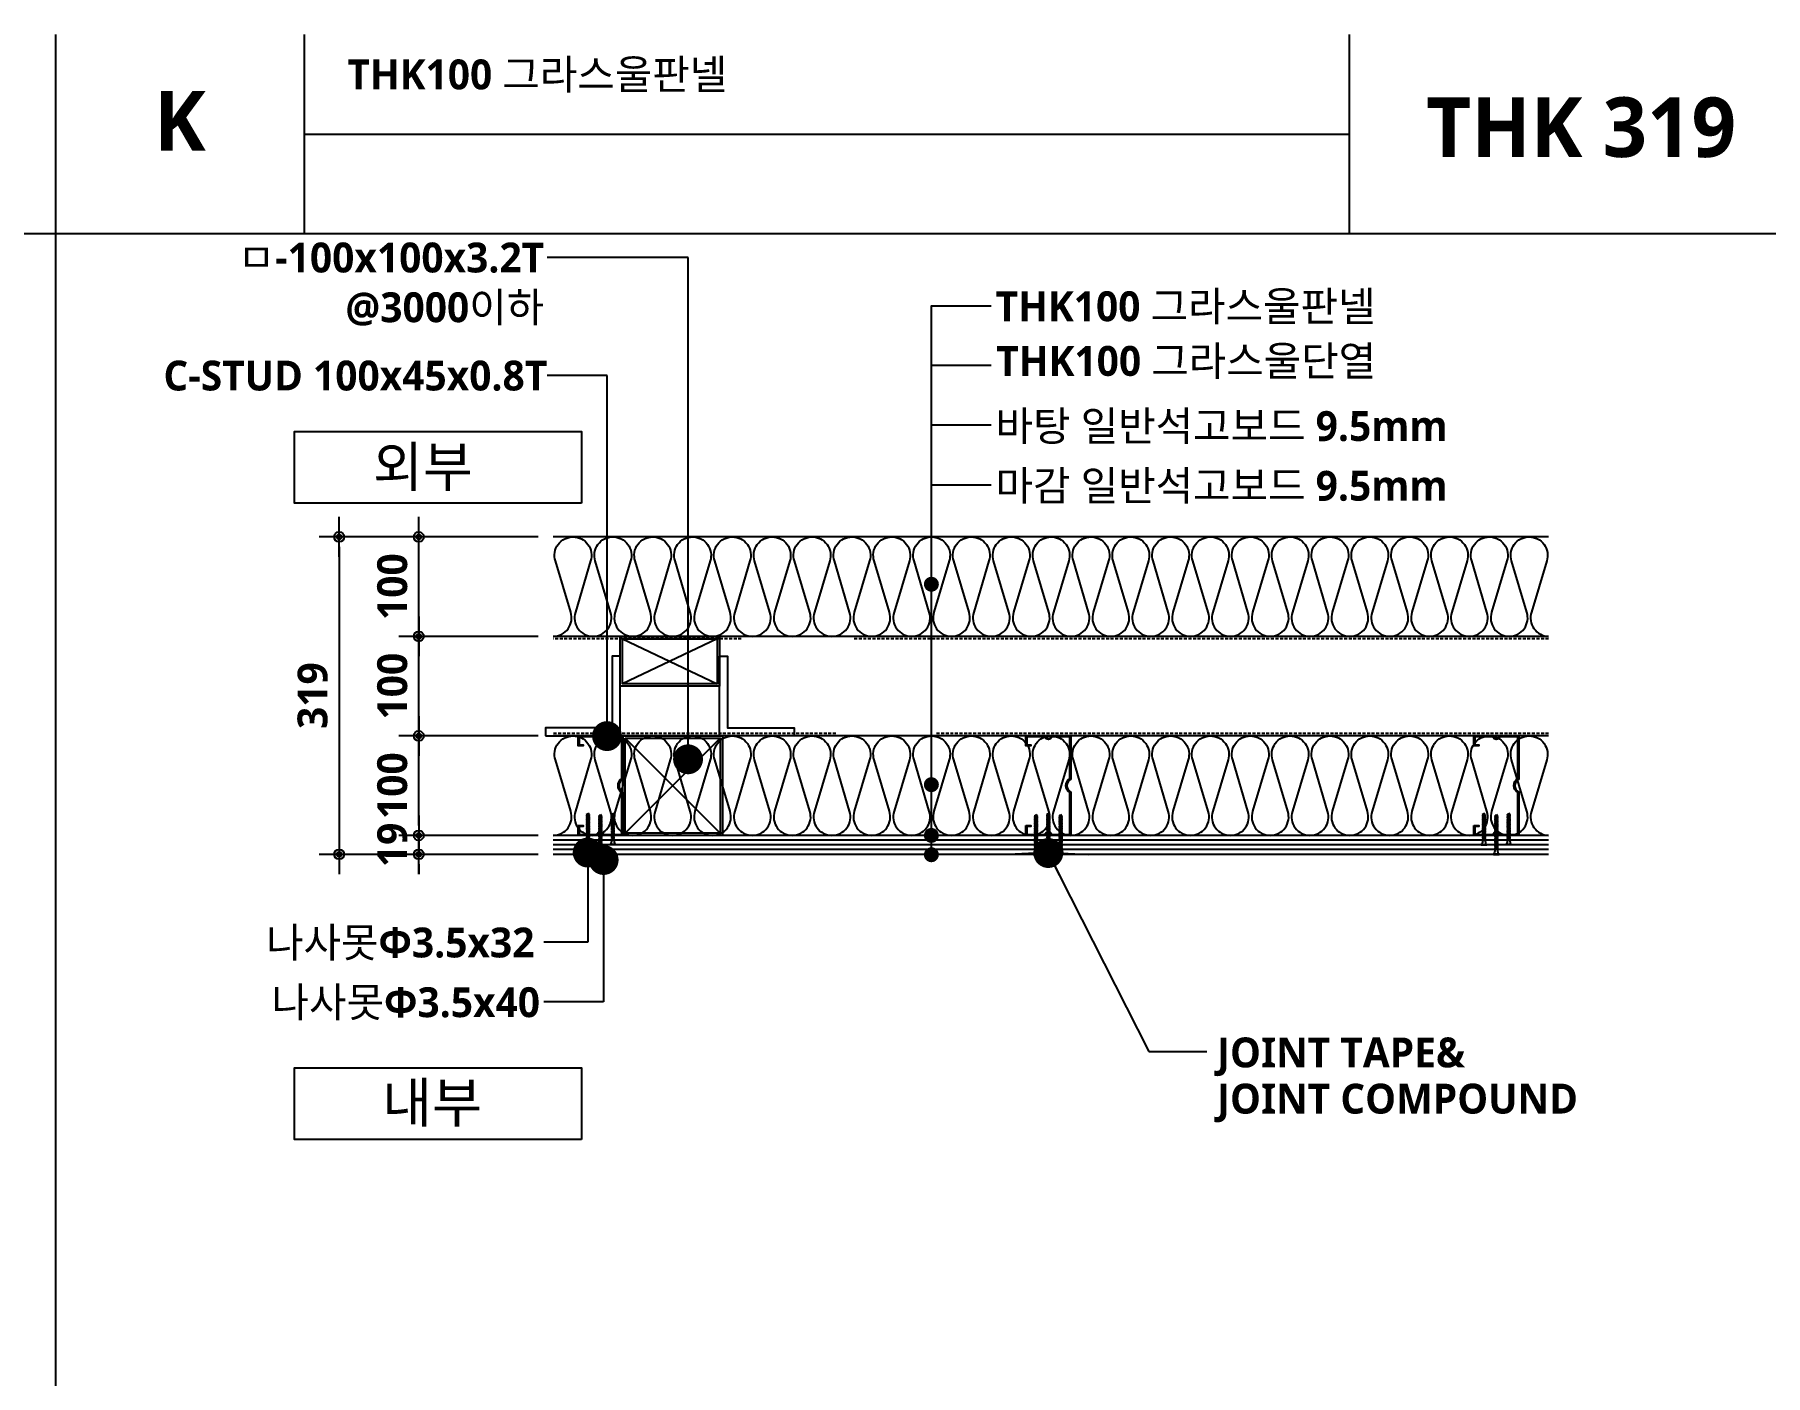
# Model space of a CAD drawing. Extents: x 200 to 24872, y 200 to 5740.
# Drawn here: x 12174 to 13913, y 4393 to 5740 of the extents above; entities that cross this region are included whole.
import ezdxf
from ezdxf.enums import TextEntityAlignment as Align

# ---------------------------------------------------------------- set-up
doc = ezdxf.new("R2010")
doc.units = 0
doc.header["$LTSCALE"] = 10
doc.header["$MEASUREMENT"] = 0
doc.header["$PDSIZE"] = -2
doc.linetypes.add('HID', pattern=[2.3, 1.5, -0.8])
doc.layers.get('0').update_dxf_attribs({"linetype": 'CONTINUOUS'})
doc.layers.get('Defpoints').update_dxf_attribs({"color": 143, "linetype": 'CONTINUOUS'})
for name, color, linetype in [('A-ANNO-GRA1', 7, 'CONTINUOUS'), ('A-ANNO-LEAD', 4, 'CONTINUOUS'), ('A-ANNO-TEXT1', 7, 'CONTINUOUS'), ('A-DIM', 7, 'CONTINUOUS'), ('A-insul', 251, 'CONTINUOUS'), ('A-LEADER', 7, 'CONTINUOUS'), ('A-ST-AXIS-BUB', 7, 'CONTINUOUS'), ('A-ST-AXIS-DIM', 7, 'CONTINUOUS'), ('A-STEEL', 7, 'CONTINUOUS'), ('A-STUD', 3, 'CONTINUOUS'), ('A-WALL-DRY', 7, 'CONTINUOUS'), ('A-WALL-GW', 4, 'CONTINUOUS'), ('나사못32', 8, 'CONTINUOUS'), ('나사못40', 8, 'CONTINUOUS'), ('조인트컴파운드', 8, 'CONTINUOUS')]:
    doc.layers.add(name, color=color, linetype=linetype)
doc.styles.add('2020음성 1차', font='NanumGothicBold.ttf')
doc.dimstyles.new('DLEADER', dxfattribs={"dimscale": 50, "dimtxt": 3, "dimasz": 3, "dimexe": 1, "dimexo": 8, "dimgap": 1, "dimtad": 1, "dimdec": 0, "dimrnd": 0.25, "dimdsep": 32, "dimtxsty": '2020음성 1차', "dimblk": 'DOT', "dimcen": 5, "dimclrd": 4, "dimclre": 4, "dimclrt": 3, "dimadec": 0, "dimazin": 0, "dimtfac": 1, "dimtdec": 0, "dimtix": 1, "dimtmove": 2, "dimatfit": 1, "dimldrblk": 'DOT', "dimfxl": 1, "dimarcsym": 0})
doc.dimstyles.new('RI-DOT-150', dxfattribs={"dimscale": 150, "dimtxt": 3, "dimasz": 1, "dimexe": 2, "dimexo": 2, "dimgap": 1, "dimtad": 1, "dimdec": 0, "dimzin": 9, "dimdsep": 46, "dimtxsty": '2020음성 1차', "dimcen": 0, "dimclrd": 256, "dimclre": 256, "dimclrt": 3, "dimadec": 0, "dimazin": 0, "dimtm": 1e-09, "dimtfac": 1, "dimtdec": 0, "dimtix": 1, "dimtmove": 2, "dimatfit": 3, "dimfxl": 1.25, "dimtolj": 1, "dimtzin": 0, "dimlwd": -1, "dimlwe": -1, "dimarcsym": 0})

# ---------------------------------------------------------------- blocks, each defined once
blk = doc.blocks.new('각-50X100')
at = {"layer": 'A-STEEL', "color": 1}
for p, q in [((-22.7, -2.3), (22.7, -97.7)), ((-22.7, -97.7), (22.7, -2.3))]:
    blk.add_line(p, q, dxfattribs=at)
at = {"layer": 'A-STEEL'}
blk.add_lwpolyline([(-25, 0), (25, 0), (25, -100), (-25, -100)], close=True, dxfattribs=at)
at = {"layer": 'A-STEEL', "color": 251}
blk.add_lwpolyline([(-22.7, -2.3), (22.7, -2.3), (22.7, -97.7), (-22.7, -97.7)], close=True, dxfattribs=at)
blk = doc.blocks.new('DIMDOT')
at = {"layer": 'A-DIM', "color": 7, "linetype": 'Continuous'}
blk.add_line((-2, 0), (2, 0), dxfattribs=at)
for radius in [0.5, 0.25]:
    blk.add_circle((0, 0), radius, dxfattribs=at)
blk = doc.blocks.new('*D62')
at = {"layer": 'A-ST-AXIS-DIM'}
for p, q in [((12680, 5235.3), (12460, 5235.3)), ((12480, 5225.3), (12480, 4926.3)), ((12680, 4916.3), (12460, 4916.3))]:
    blk.add_line(p, q, dxfattribs=at)
at = {"layer": 'Defpoints', "color": 0}
for p in [(12695, 5235.3), (12480, 4916.3), (12695, 4916.3)]:
    blk.add_point(p, dxfattribs=at)
at = {"layer": 'A-ST-AXIS-DIM', "linetype": 'ByBlock', "xscale": 10, "yscale": 10, "zscale": 10}
for p, rotation in [((12480, 5235.3), 90), ((12480, 4916.3), 270)]:
    blk.add_blockref('DIMDOT', p, dxfattribs=dict(at, rotation=rotation))
at = {"layer": 'A-ST-AXIS-DIM', "color": 3, "ltscale": 10, "insert": (12453.4, 5075.8), "char_height": 30, "attachment_point": 5, "rotation": 90, "style": '2020음성 1차'}
blk.add_mtext('\\A1;319', dxfattribs=at)
blk = doc.blocks.new('*D63')
at = {"layer": 'A-ST-AXIS-DIM'}
for p, q in [((12680, 5035.3), (12540, 5035.3)), ((12560, 4945.3), (12560, 5025.3)), ((12680, 4935.3), (12540, 4935.3))]:
    blk.add_line(p, q, dxfattribs=at)
at = {"layer": 'Defpoints', "color": 0}
for p in [(12560, 5035.3), (12695, 5035.3), (12695, 4935.3)]:
    blk.add_point(p, dxfattribs=at)
at = {"layer": 'A-ST-AXIS-DIM', "linetype": 'ByBlock', "xscale": 10, "yscale": 10, "zscale": 10}
for p, rotation in [((12560, 5035.3), 90), ((12560, 4935.3), 270)]:
    blk.add_blockref('DIMDOT', p, dxfattribs=dict(at, rotation=rotation))
at = {"layer": 'A-ST-AXIS-DIM', "color": 3, "ltscale": 10, "insert": (12533.5, 4985.3), "char_height": 30, "attachment_point": 5, "rotation": 90, "style": '2020음성 1차'}
blk.add_mtext('\\A1;100', dxfattribs=at)
blk = doc.blocks.new('*D64')
at = {"layer": 'A-ST-AXIS-DIM'}
for p, q in [((12680, 5135.3), (12540, 5135.3)), ((12560, 5045.3), (12560, 5125.3)), ((12680, 5035.3), (12540, 5035.3))]:
    blk.add_line(p, q, dxfattribs=at)
at = {"layer": 'Defpoints', "color": 0}
for p in [(12560, 5135.3), (12695, 5135.3), (12695, 5035.3)]:
    blk.add_point(p, dxfattribs=at)
at = {"layer": 'A-ST-AXIS-DIM', "linetype": 'ByBlock', "xscale": 10, "yscale": 10, "zscale": 10}
for p, rotation in [((12560, 5135.3), 90), ((12560, 5035.3), 270)]:
    blk.add_blockref('DIMDOT', p, dxfattribs=dict(at, rotation=rotation))
at = {"layer": 'A-ST-AXIS-DIM', "color": 3, "ltscale": 10, "insert": (12533.5, 5085.3), "char_height": 30, "attachment_point": 5, "rotation": 90, "style": '2020음성 1차'}
blk.add_mtext('\\A1;100', dxfattribs=at)
blk = doc.blocks.new('*D65')
at = {"layer": 'A-ST-AXIS-DIM'}
for p, q in [((12680, 5235.3), (12540, 5235.3)), ((12560, 5145.3), (12560, 5225.3)), ((12680, 5135.3), (12540, 5135.3))]:
    blk.add_line(p, q, dxfattribs=at)
at = {"layer": 'Defpoints', "color": 0}
for p in [(12560, 5235.3), (12695, 5235.3), (12695, 5135.3)]:
    blk.add_point(p, dxfattribs=at)
at = {"layer": 'A-ST-AXIS-DIM', "linetype": 'ByBlock', "xscale": 10, "yscale": 10, "zscale": 10}
for p, rotation in [((12560, 5235.3), 90), ((12560, 5135.3), 270)]:
    blk.add_blockref('DIMDOT', p, dxfattribs=dict(at, rotation=rotation))
at = {"layer": 'A-ST-AXIS-DIM', "color": 3, "ltscale": 10, "insert": (12533.5, 5185.3), "char_height": 30, "attachment_point": 5, "rotation": 90, "style": '2020음성 1차'}
blk.add_mtext('\\A1;100', dxfattribs=at)
blk = doc.blocks.new('SYM-DOT')
at = {"layer": 'A-LEADER', "const_width": 7.5}
blk.add_lwpolyline([(-7.1, 1.8, 1), (0.4, 1.8, 1)], format="xyb", close=True, dxfattribs=at)
blk = doc.blocks.new('*D70')
at = {"layer": 'A-ST-AXIS-DIM'}
for p, q in [((12560, 4945.3), (12560, 4955.3)), ((12680, 4935.3), (12540, 4935.3)), ((12560, 4916.3), (12560, 4935.3)), ((12680, 4916.3), (12540, 4916.3)), ((12560, 4906.3), (12560, 4896.3))]:
    blk.add_line(p, q, dxfattribs=at)
at = {"layer": 'Defpoints', "color": 0}
for p in [(12560, 4935.3), (12695, 4935.3), (12695, 4916.3)]:
    blk.add_point(p, dxfattribs=at)
at = {"layer": 'A-ST-AXIS-DIM', "linetype": 'ByBlock', "xscale": 10, "yscale": 10, "zscale": 10}
for p, rotation in [((12560, 4935.3), 270), ((12560, 4916.3), 90)]:
    blk.add_blockref('DIMDOT', p, dxfattribs=dict(at, rotation=rotation))
at = {"layer": 'A-ST-AXIS-DIM', "color": 3, "ltscale": 10, "insert": (12533.4, 4925.8), "char_height": 30, "attachment_point": 5, "rotation": 90, "style": '2020음성 1차'}
blk.add_mtext('\\A1;19', dxfattribs=at)
blk = doc.blocks.new('_Dot')
at = {"color": 0, "lineweight": -2}
blk.add_line((-0.5, 0), (-1, 0), dxfattribs=at)
at = {"color": 0, "const_width": 0.5}
blk.add_lwpolyline([(-0.25, 0, 1), (0.25, 0, 1)], format="xyb", close=True, dxfattribs=at)
blk = doc.blocks.new('kcc나사못40')
at = {"layer": '나사못40'}
for p, q in [((1.5, 38.5), (1, 38.2)), ((1, 38.2), (1.5, 37.9)), ((1.5, 37.2), (1, 36.9)), ((1, 36.9), (1.5, 36.6)), ((1.5, 35.9), (1, 35.6)), ((1, 35.6), (1.5, 35.3)), ((1.5, 38.5), (2.8, 40)), ((1.5, 38.5), (4, 37.9)), ((1.5, 37.9), (4, 37.3)), ((1.5, 37.9), (1.5, 37.2)), ((1.5, 37.9), (4, 37.9)), ((1.5, 37.2), (4, 36.6)), ((1.5, 36.6), (4, 36)), ((1.5, 36.6), (1.5, 35.9)), ((1.5, 36.6), (4, 36.6)), ((1.5, 35.9), (4, 35.3)), ((1.5, 35.3), (4, 34.7)), ((1.5, 35.3), (1.5, 34.6)), ((1.5, 35.3), (4, 35.3)), ((4, 38.6), (2.8, 40)), ((4, 38.6), (4, 37.9)), ((4, 37.9), (4.5, 37.6)), ((4.5, 37.6), (4, 37.3)), ((4, 37.3), (4, 36.6)), ((4, 36.6), (4.5, 36.3)), ((4.5, 36.3), (4, 36)), ((4, 36), (4, 35.3)), ((4, 35.3), (4.5, 35)), ((4.5, 35), (4, 34.7)), ((1.5, 34.6), (1, 34.3)), ((1, 34.3), (1.5, 34)), ((1.5, 33.3), (1, 33)), ((1, 33), (1.5, 32.7)), ((1.5, 32), (1, 31.7)), ((1, 31.7), (1.5, 31.4)), ((1.5, 30.7), (1, 30.4)), ((1, 30.4), (1.5, 30.1)), ((1.5, 29.4), (1, 29.1)), ((1, 29.1), (1.5, 28.8)), ((1.5, 28.1), (1, 27.8)), ((1, 27.8), (1.5, 27.5)), ((1.5, 26.8), (1, 26.5)), ((1, 26.5), (1.5, 26.2)), ((1.5, 25.5), (1, 25.2)), ((1, 25.2), (1.5, 24.9)), ((1.5, 24.2), (1, 23.9)), ((1, 23.9), (1.5, 23.6)), ((1.5, 22.9), (1, 22.6)), ((1, 22.6), (1.5, 22.3)), ((1.5, 21.6), (1, 21.3)), ((1, 21.3), (1.5, 21)), ((1.5, 20.3), (1, 20)), ((1, 20), (1.5, 19.7)), ((1.5, 19), (1, 18.7)), ((1, 18.7), (1.5, 18.4)), ((1.5, 17.7), (1, 17.4)), ((1, 17.4), (1.5, 17.1)), ((1.5, 34.6), (4, 34)), ((1.5, 34), (1.5, 33.3)), ((1.5, 34), (4, 33.4)), ((1.5, 34), (4, 34)), ((1.5, 33.3), (4, 32.7)), ((1.5, 32.7), (4, 32.1)), ((1.5, 32.7), (1.5, 32)), ((1.5, 32.7), (4, 32.7)), ((1.5, 32), (4, 31.4)), ((1.5, 31.4), (1.5, 30.7)), ((1.5, 31.4), (4, 30.8)), ((1.5, 31.4), (4, 31.4)), ((1.5, 30.7), (4, 30.1)), ((1.5, 30.1), (4, 29.5)), ((1.5, 30.1), (1.5, 29.4)), ((1.5, 30.1), (4, 30.1)), ((1.5, 29.4), (4, 28.8)), ((1.5, 28.8), (1.5, 28.1)), ((1.5, 28.8), (4, 28.2)), ((1.5, 28.8), (4, 28.8)), ((1.5, 28.1), (4, 27.5)), ((1.5, 27.5), (4, 26.9)), ((1.5, 27.5), (1.5, 26.8)), ((1.5, 27.5), (4, 27.5)), ((1.5, 26.8), (4, 26.2)), ((1.5, 26.2), (1.5, 25.5)), ((1.5, 26.2), (4, 25.6)), ((1.5, 26.2), (4, 26.2)), ((1.5, 25.5), (4, 24.9)), ((1.5, 24.9), (4, 24.3)), ((1.5, 24.9), (1.5, 24.2)), ((1.5, 24.9), (4, 24.9)), ((1.5, 24.2), (4, 23.6)), ((1.5, 23.6), (1.5, 22.9)), ((1.5, 23.6), (4, 23)), ((1.5, 23.6), (4, 23.6)), ((1.5, 22.9), (4, 22.3)), ((1.5, 22.3), (4, 21.7)), ((1.5, 22.3), (1.5, 21.6)), ((1.5, 22.3), (4, 22.3)), ((1.5, 21.6), (4, 21)), ((1.5, 21), (1.5, 20.3)), ((1.5, 21), (4, 20.4)), ((1.5, 21), (4, 21)), ((1.5, 20.3), (4, 19.7)), ((1.5, 19.7), (4, 19.1)), ((1.5, 19.7), (1.5, 19)), ((1.5, 19.7), (4, 19.7)), ((1.5, 19), (4, 18.4)), ((1.5, 18.4), (1.5, 17.7)), ((1.5, 18.4), (4, 17.8)), ((1.5, 18.4), (4, 18.4)), ((1.5, 17.7), (4, 17.1)), ((4, 34.7), (4, 34)), ((4, 34), (4.5, 33.7)), ((4.5, 33.7), (4, 33.4)), ((4, 33.4), (4, 32.7)), ((4, 32.7), (4.5, 32.4)), ((4.5, 32.4), (4, 32.1)), ((4, 32.1), (4, 31.4)), ((4, 31.4), (4.5, 31.1)), ((4.5, 31.1), (4, 30.8)), ((4, 30.8), (4, 30.1)), ((4, 30.1), (4.5, 29.8)), ((4.5, 29.8), (4, 29.5)), ((4, 29.5), (4, 28.8)), ((4, 28.8), (4.5, 28.5)), ((4.5, 28.5), (4, 28.2)), ((4, 28.2), (4, 27.5)), ((4, 27.5), (4.5, 27.2)), ((4.5, 27.2), (4, 26.9)), ((4, 26.9), (4, 26.2)), ((4, 26.2), (4.5, 25.9)), ((4.5, 25.9), (4, 25.6)), ((4, 25.6), (4, 24.9)), ((4, 24.9), (4.5, 24.6)), ((4.5, 24.6), (4, 24.3)), ((4, 24.3), (4, 23.6)), ((4, 23.6), (4.5, 23.3)), ((4.5, 23.3), (4, 23)), ((4, 23), (4, 22.3)), ((4, 22.3), (4.5, 22)), ((4.5, 22), (4, 21.7)), ((4, 21.7), (4, 21)), ((4, 21), (4.5, 20.7)), ((4.5, 20.7), (4, 20.4)), ((4, 20.4), (4, 19.7)), ((4, 19.7), (4.5, 19.4)), ((4.5, 19.4), (4, 19.1)), ((4, 19.1), (4, 18.4)), ((4, 18.4), (4.5, 18.1)), ((4.5, 18.1), (4, 17.8)), ((4, 17.8), (4, 17.1)), ((0, 0.4), (5.5, 0.4)), ((0, 0), (0, 0.4)), ((1.5, 16.4), (1, 16.1)), ((1, 16.1), (1.5, 15.8)), ((1.5, 15.1), (1, 14.8)), ((1, 14.8), (1.5, 14.5)), ((1.5, 13.8), (1, 13.5)), ((1, 13.5), (1.5, 13.2)), ((1.5, 12.5), (1, 12.2)), ((1, 12.2), (1.5, 11.9)), ((1.5, 11.2), (1, 10.9)), ((1, 10.9), (1.5, 10.6)), ((1.5, 9.9), (1, 9.6)), ((1, 9.6), (1.5, 9.3)), ((1.5, 8.6), (1, 8.3)), ((1, 8.3), (1.5, 8)), ((1.5, 7.3), (1, 7)), ((1, 7), (1.5, 6.7)), ((1.5, 17.1), (4, 16.5)), ((1.5, 17.1), (1.5, 16.4)), ((1.5, 17.1), (4, 17.1)), ((1.5, 16.4), (4, 15.8)), ((1.5, 15.8), (1.5, 15.1)), ((1.5, 15.8), (4, 15.2)), ((1.5, 15.8), (4, 15.8)), ((1.5, 15.1), (4, 14.5)), ((1.5, 14.5), (4, 13.9)), ((1.5, 14.5), (1.5, 13.8)), ((1.5, 14.5), (4, 14.5)), ((1.5, 13.8), (4, 13.2)), ((1.5, 13.2), (1.5, 12.5)), ((1.5, 13.2), (4, 12.6)), ((1.5, 13.2), (4, 13.2)), ((1.5, 12.5), (4, 11.9)), ((1.5, 11.9), (4, 11.3)), ((1.5, 11.9), (1.5, 11.2)), ((1.5, 11.9), (4, 11.9)), ((1.5, 11.2), (4, 10.6)), ((1.5, 10.6), (1.5, 9.9)), ((1.5, 10.6), (4, 10)), ((1.5, 10.6), (4, 10.6)), ((1.5, 9.9), (4, 9.3)), ((1.5, 9.3), (4, 8.7)), ((1.5, 9.3), (1.5, 8.6)), ((1.5, 9.3), (4, 9.3)), ((1.5, 8.6), (4, 8)), ((1.5, 8), (1.5, 7.3)), ((1.5, 8), (4, 7.4)), ((1.5, 8), (4, 8)), ((1.5, 7.3), (4, 6.7)), ((1.5, 6.7), (4, 6.1)), ((1.5, 6.7), (4, 6.7)), ((1.5, 6.7), (1.5, 5.4)), ((4, 17.1), (4.5, 16.8)), ((4.5, 16.8), (4, 16.5)), ((4, 16.5), (4, 15.8)), ((4, 15.8), (4.5, 15.5)), ((4.5, 15.5), (4, 15.2)), ((4, 15.2), (4, 14.5)), ((4, 14.5), (4.5, 14.2)), ((4.5, 14.2), (4, 13.9)), ((4, 13.9), (4, 13.2)), ((4, 13.2), (4.5, 12.9)), ((4.5, 12.9), (4, 12.6)), ((4, 12.6), (4, 11.9)), ((4, 11.9), (4.5, 11.6)), ((4.5, 11.6), (4, 11.3)), ((4, 11.3), (4, 10.6)), ((4, 10.6), (4.5, 10.3)), ((4.5, 10.3), (4, 10)), ((4, 10), (4, 9.3)), ((4, 9.3), (4.5, 9)), ((4.5, 9), (4, 8.7)), ((4, 8.7), (4, 8)), ((4, 8), (4.5, 7.7)), ((4.5, 7.7), (4, 7.4)), ((4, 7.4), (4, 6.7)), ((4, 6.7), (4.5, 6.4)), ((4.5, 6.4), (4, 6.1)), ((4, 6.1), (4, 5.4)), ((5.5, 0), (5.5, 0.4)), ((0, 0), (5.5, 0))]:
    blk.add_line(p, q, dxfattribs=at)
at = {"layer": '나사못40', "extrusion": (0, 0, -1)}
blk.add_ellipse((0, 5.4), major_axis=(0, -5), ratio=0.3, start_param=4.712389, end_param=6.283185, dxfattribs=at)
at = {"layer": '나사못40'}
blk.add_ellipse((5.5, 5.4), major_axis=(0, -5), ratio=0.3, start_param=4.712389, end_param=6.283185, dxfattribs=at)
blk = doc.blocks.new('kcc나사못32')
at = {"layer": '나사못32'}
for p, q in [((1.5, 29.9), (1, 29.6)), ((1, 29.6), (1.5, 29.3)), ((1.5, 28.6), (1, 28.3)), ((1, 28.3), (1.5, 28)), ((1.5, 27.3), (1, 27)), ((1, 27), (1.5, 26.7)), ((1.5, 26), (1, 25.7)), ((1, 25.7), (1.5, 25.4)), ((1.5, 24.7), (1, 24.4)), ((1, 24.4), (1.5, 24.1)), ((1.5, 23.4), (1, 23.1)), ((1, 23.1), (1.5, 22.8)), ((1.5, 22.1), (1, 21.8)), ((1, 21.8), (1.5, 21.5)), ((1.5, 20.8), (1, 20.5)), ((1, 20.5), (1.5, 20.2)), ((1.5, 19.5), (1, 19.2)), ((1, 19.2), (1.5, 18.9)), ((1.5, 18.2), (1, 17.9)), ((1, 17.9), (1.5, 17.6)), ((1.5, 30.6), (2.8, 32)), ((1.5, 30.6), (1.5, 29.9)), ((4, 30.5), (1.5, 29.9)), ((4, 29.9), (1.5, 29.9)), ((4, 29.9), (1.5, 29.3)), ((1.5, 29.3), (1.5, 28.6)), ((4, 29.2), (1.5, 28.6)), ((4, 28.6), (1.5, 28.6)), ((4, 28.6), (1.5, 28)), ((1.5, 28), (1.5, 27.3)), ((4, 27.9), (1.5, 27.3)), ((4, 27.3), (1.5, 27.3)), ((4, 27.3), (1.5, 26.7)), ((1.5, 26.7), (1.5, 26)), ((4, 26.6), (1.5, 26)), ((4, 26), (1.5, 26)), ((4, 26), (1.5, 25.4)), ((1.5, 25.4), (1.5, 24.7)), ((4, 25.3), (1.5, 24.7)), ((4, 24.7), (1.5, 24.7)), ((4, 24.7), (1.5, 24.1)), ((1.5, 24.1), (1.5, 23.4)), ((4, 24), (1.5, 23.4)), ((4, 23.4), (1.5, 23.4)), ((4, 23.4), (1.5, 22.8)), ((1.5, 22.8), (1.5, 22.1)), ((4, 22.7), (1.5, 22.1)), ((4, 22.1), (1.5, 22.1)), ((4, 22.1), (1.5, 21.5)), ((1.5, 21.5), (1.5, 20.8)), ((4, 21.4), (1.5, 20.8)), ((4, 20.8), (1.5, 20.8)), ((4, 20.8), (1.5, 20.2)), ((1.5, 20.2), (1.5, 19.5)), ((4, 20.1), (1.5, 19.5)), ((4, 19.5), (1.5, 19.5)), ((4, 19.5), (1.5, 18.9)), ((1.5, 18.9), (1.5, 18.2)), ((4, 18.8), (1.5, 18.2)), ((4, 18.2), (1.5, 18.2)), ((4, 18.2), (1.5, 17.6)), ((1.5, 17.6), (1.5, 16.9)), ((4, 17.5), (1.5, 16.9)), ((4, 30.5), (2.8, 32)), ((4, 30.5), (4.5, 30.2)), ((4.5, 30.2), (4, 29.9)), ((4, 29.9), (4, 29.2)), ((4, 29.2), (4.5, 28.9)), ((4.5, 28.9), (4, 28.6)), ((4, 28.6), (4, 27.9)), ((4, 27.9), (4.5, 27.6)), ((4.5, 27.6), (4, 27.3)), ((4, 27.3), (4, 26.6)), ((4, 26.6), (4.5, 26.3)), ((4.5, 26.3), (4, 26)), ((4, 26), (4, 25.3)), ((4, 25.3), (4.5, 25)), ((4.5, 25), (4, 24.7)), ((4, 24.7), (4, 24)), ((4, 24), (4.5, 23.7)), ((4.5, 23.7), (4, 23.4)), ((4, 23.4), (4, 22.7)), ((4, 22.7), (4.5, 22.4)), ((4.5, 22.4), (4, 22.1)), ((4, 22.1), (4, 21.4)), ((4, 21.4), (4.5, 21.1)), ((4.5, 21.1), (4, 20.8)), ((4, 20.8), (4, 20.1)), ((4, 20.1), (4.5, 19.8)), ((4.5, 19.8), (4, 19.5)), ((4, 19.5), (4, 18.8)), ((4, 18.8), (4.5, 18.5)), ((4.5, 18.5), (4, 18.2)), ((4, 18.2), (4, 17.5)), ((4, 17.5), (4.5, 17.2)), ((0, 0), (0, 0.4)), ((5.5, 0.4), (0, 0.4)), ((1.5, 16.9), (1, 16.6)), ((1, 16.6), (1.5, 16.3)), ((1.5, 15.6), (1, 15.3)), ((1, 15.3), (1.5, 15)), ((1.5, 14.3), (1, 14)), ((1, 14), (1.5, 13.7)), ((1.5, 13), (1, 12.7)), ((1, 12.7), (1.5, 12.4)), ((1.5, 11.7), (1, 11.4)), ((1, 11.4), (1.5, 11.1)), ((1.5, 10.4), (1, 10.1)), ((1, 10.1), (1.5, 9.8)), ((1.5, 9.1), (1, 8.8)), ((1, 8.8), (1.5, 8.5)), ((1.5, 7.8), (1, 7.5)), ((1, 7.5), (1.5, 7.2)), ((1.5, 6.5), (1, 6.2)), ((1, 6.2), (1.5, 5.9)), ((4, 16.9), (1.5, 16.9)), ((4, 16.9), (1.5, 16.3)), ((1.5, 16.3), (1.5, 15.6)), ((4, 16.2), (1.5, 15.6)), ((4, 15.6), (1.5, 15.6)), ((4, 15.6), (1.5, 15)), ((1.5, 15), (1.5, 14.3)), ((4, 14.9), (1.5, 14.3)), ((4, 14.3), (1.5, 14.3)), ((4, 14.3), (1.5, 13.7)), ((1.5, 13.7), (1.5, 13)), ((4, 13.6), (1.5, 13)), ((4, 13), (1.5, 13)), ((4, 13), (1.5, 12.4)), ((1.5, 12.4), (1.5, 11.7)), ((4, 12.3), (1.5, 11.7)), ((4, 11.7), (1.5, 11.7)), ((4, 11.7), (1.5, 11.1)), ((1.5, 11.1), (1.5, 10.4)), ((4, 11), (1.5, 10.4)), ((4, 10.4), (1.5, 10.4)), ((4, 10.4), (1.5, 9.8)), ((1.5, 9.8), (1.5, 9.1)), ((4, 9.7), (1.5, 9.1)), ((4, 9.1), (1.5, 9.1)), ((4, 9.1), (1.5, 8.5)), ((1.5, 8.5), (1.5, 7.8)), ((4, 8.4), (1.5, 7.8)), ((4, 7.8), (1.5, 7.8)), ((4, 7.8), (1.5, 7.2)), ((1.5, 7.2), (1.5, 6.5)), ((4, 7.1), (1.5, 6.5)), ((4, 6.5), (1.5, 6.5)), ((4, 6.5), (1.5, 5.9)), ((1.5, 5.9), (1.5, 5.4)), ((4.5, 17.2), (4, 16.9)), ((4, 16.9), (4, 16.2)), ((4, 16.2), (4.5, 15.9)), ((4.5, 15.9), (4, 15.6)), ((4, 15.6), (4, 14.9)), ((4, 14.9), (4.5, 14.6)), ((4.5, 14.6), (4, 14.3)), ((4, 14.3), (4, 13.6)), ((4, 13.6), (4.5, 13.3)), ((4.5, 13.3), (4, 13)), ((4, 13), (4, 12.3)), ((4, 12.3), (4.5, 12)), ((4.5, 12), (4, 11.7)), ((4, 11.7), (4, 11)), ((4, 11), (4.5, 10.7)), ((4.5, 10.7), (4, 10.4)), ((4, 10.4), (4, 9.7)), ((4, 9.7), (4.5, 9.4)), ((4.5, 9.4), (4, 9.1)), ((4, 9.1), (4, 8.4)), ((4, 8.4), (4.5, 8.1)), ((4.5, 8.1), (4, 7.8)), ((4, 7.8), (4, 7.1)), ((4, 7.1), (4.5, 6.8)), ((4.5, 6.8), (4, 6.5)), ((4, 6.5), (4, 5.4)), ((5.5, 0), (5.5, 0.4)), ((5.5, 0), (0, 0))]:
    blk.add_line(p, q, dxfattribs=at)
at = {"layer": '나사못32', "extrusion": (0, 0, -1)}
blk.add_ellipse((0, 5.4), major_axis=(0, 5), ratio=0.3, start_param=1.570796, end_param=3.141593, dxfattribs=at)
at = {"layer": '나사못32'}
blk.add_ellipse((5.5, 5.4), major_axis=(0, 5), ratio=0.3, start_param=1.570796, end_param=3.141593, dxfattribs=at)

msp = doc.modelspace()

# ---------------------------------------------------------------- hatches: boundary and pattern name
at = {"layer": '조인트컴파운드'}
h = msp.add_hatch(dxfattribs=at)
h.set_pattern_fill('ANSI31', color=256, scale=0.1, style=0)
h.set_pattern_definition([(45, (7926.47218, -13747.2234), (-0.224506403, 0.224506403), [])])
edge = h.paths.add_edge_path()
edge.add_ellipse((13174.7, 4921.7), major_axis=(0, -5), ratio=0.3, start_angle=0, end_angle=30.5274, ccw=False)
edge.add_line((13174.7, 4916.7), (13174.7, 4916.3))
edge.add_line((13174.7, 4916.3), (13152.5, 4916.3))
edge.add_line((13152.5, 4916.3), (13175.5, 4917.4))
h.paths.add_polyline_path([(13180.2, 4916.3), (13174.7, 4916.3), (13174.7, 4916.7), (13180.2, 4916.7)])
edge = h.paths.add_edge_path()
edge.add_ellipse((13180.2, 4921.7), major_axis=(0, -5), ratio=0.3, start_angle=-34.4683, end_angle=0, ccw=False)
edge.add_line((13180.2, 4916.7), (13174.7, 4916.7))
edge.add_ellipse((13174.7, 4921.7), major_axis=(0, -5), ratio=0.3, start_angle=0, end_angle=30.5274)
edge.add_line((13175.5, 4917.4), (13179.4, 4917.6))
edge = h.paths.add_edge_path()
edge.add_line((13232.5, 4916.3), (13180.2, 4916.3))
edge.add_line((13180.2, 4916.3), (13180.2, 4916.7))
edge.add_ellipse((13180.2, 4921.7), major_axis=(0, -5), ratio=0.3, start_angle=-34.4683, end_angle=0, ccw=False)
edge.add_line((13179.4, 4917.6), (13192.5, 4918.2))
edge.add_line((13192.5, 4918.2), (13232.5, 4916.3))

# ---------------------------------------------------------------- linework, layer by layer
at = {"layer": 'A-ANNO-GRA1'}
for p, q in [((12195, 5740), (12195, 200)), ((12445, 5740), (12445, 5540)), ((13495, 5540), (13495, 5740)), ((12445, 5640), (13495, 5640)), ((8600, 5540), (15695, 5540))]:
    msp.add_line(p, q, dxfattribs=at)
at = {"layer": 'A-ANNO-LEAD'}
for p, q in [((13135, 5407.4), (13075, 5407.4)), ((13135, 5347.4), (13075, 5347.4)), ((13135, 5287.4), (13075, 5287.4))]:
    msp.add_line(p, q, dxfattribs=at)
msp.add_lwpolyline([(13075, 4916.3), (13075, 5467.4), (13135, 5467.4)], dxfattribs=at)
at = {"layer": 'A-insul'}
msp.add_line((13695, 5035.3), (12695, 5035.3), dxfattribs=at)
for points in [[(12695, 5135.3, 0.509267), (12695, 5135.3, 0.509267), (12712.6, 5159.6), (12697.3, 5211.1, -0.509267), (12715, 5235.3, -0.509267), (12732.6, 5211.1), (12717.3, 5159.6, 0.509267), (12735, 5135.3, 0.509267), (12752.7, 5159.6), (12737.3, 5211.1, -0.509267), (12755, 5235.3, -0.509267), (12772.7, 5211.1), (12757.3, 5159.6, 0.509267), (12775, 5135.3, 0.509267), (12792.7, 5159.6), (12777.4, 5211.1, -0.509267), (12795, 5235.3, -0.509267), (12812.7, 5211.1), (12797.4, 5159.6, 0.509267), (12815, 5135.3, 0.509267), (12832.7, 5159.6), (12817.4, 5211.1, -0.509267), (12835, 5235.3, -0.509267), (12852.7, 5211.1), (12837.4, 5159.6, 0.509267), (12855, 5135.3, 0.509267), (12872.7, 5159.6), (12857.4, 5211.1, -0.509267), (12875.1, 5235.3, -0.509267), (12892.7, 5211.1), (12877.4, 5159.6, 0.509267), (12895.1, 5135.3, 0.509267), (12912.7, 5159.6), (12897.4, 5211.1, -0.509267), (12915.1, 5235.3, -0.509267), (12932.7, 5211.1), (12917.4, 5159.6, 0.509267), (12935.1, 5135.3, 0.509267), (12952.8, 5159.6), (12937.4, 5211.1, -0.509267), (12955.1, 5235.3, -0.509267), (12972.8, 5211.1), (12957.4, 5159.6, 0.509267), (12975.1, 5135.3, 0.509267), (12992.8, 5159.6), (12977.5, 5211.1, -0.509267), (12995.1, 5235.3, -0.509267), (13012.8, 5211.1), (12997.5, 5159.6, 0.509267), (13015.1, 5135.3, 0.509267), (13032.8, 5159.6), (13017.5, 5211.1, -0.509267), (13035.1, 5235.3, -0.509267), (13052.8, 5211.1), (13037.5, 5159.6, 0.509267), (13055.1, 5135.3, 0.509267), (13072.8, 5159.6), (13057.5, 5211.1, -0.509267), (13075.2, 5235.3, -0.509267), (13092.8, 5211.1), (13077.5, 5159.6, 0.509267), (13095.2, 5135.3, 0.509267), (13112.8, 5159.6), (13097.5, 5211.1, -0.509267), (13115.2, 5235.3, -0.509267), (13132.8, 5211.1), (13117.5, 5159.6, 0.509267), (13135.2, 5135.3, 0.509267), (13152.9, 5159.6), (13137.5, 5211.1, -0.509267), (13155.2, 5235.3, -0.509267), (13172.9, 5211.1), (13157.5, 5159.6, 0.509267), (13175.2, 5135.3, 0.509267), (13192.9, 5159.6), (13177.6, 5211.1, -0.509267), (13195.2, 5235.3, -0.509267), (13212.9, 5211.1), (13197.6, 5159.6, 0.509267), (13215.2, 5135.3, 0.509267), (13232.9, 5159.6), (13217.6, 5211.1, -0.509267), (13235.2, 5235.3, -0.509267), (13252.9, 5211.1), (13237.6, 5159.6, 0.509267), (13255.2, 5135.3, 0.509267), (13272.9, 5159.6), (13257.6, 5211.1, -0.509267), (13275.3, 5235.3, -0.509267), (13292.9, 5211.1), (13277.6, 5159.6, 0.509267), (13295.3, 5135.3, 0.509267), (13312.9, 5159.6), (13297.6, 5211.1, -0.509267), (13315.3, 5235.3, -0.509267), (13332.9, 5211.1), (13317.6, 5159.6, 0.509267), (13335.3, 5135.3, 0.509267), (13353, 5159.6), (13337.6, 5211.1, -0.509267), (13355.3, 5235.3, -0.509267), (13373, 5211.1), (13357.6, 5159.6, 0.509267), (13375.3, 5135.3, 0.509267), (13393, 5159.6), (13377.7, 5211.1, -0.509267), (13395.3, 5235.3, -0.509267), (13413, 5211.1), (13397.7, 5159.6, 0.509267), (13415.3, 5135.3, 0.509267), (13433, 5159.6), (13417.7, 5211.1, -0.509267), (13435.3, 5235.3, -0.509267), (13453, 5211.1), (13437.7, 5159.6, 0.509267), (13455.3, 5135.3, 0.509267), (13473, 5159.6), (13457.7, 5211.1, -0.509267), (13475.4, 5235.3, -0.509267), (13493, 5211.1), (13477.7, 5159.6, 0.509267), (13495.4, 5135.3, 0.509267), (13513, 5159.6), (13497.7, 5211.1, -0.509267), (13515.4, 5235.3, -0.509267), (13533, 5211.1), (13517.7, 5159.6, 0.509267), (13535.4, 5135.3, 0.509267), (13553.1, 5159.6), (13537.7, 5211.1, -0.509267), (13555.4, 5235.3, -0.509267), (13573.1, 5211.1), (13557.7, 5159.6, 0.509267), (13575.4, 5135.3, 0.509267), (13593.1, 5159.6), (13577.8, 5211.1, -0.509267), (13595.4, 5235.3, -0.509267), (13613.1, 5211.1), (13597.8, 5159.6, 0.509267), (13615.4, 5135.3, 0.509267), (13633.1, 5159.6), (13617.8, 5211.1, -0.509267), (13635.4, 5235.3, -0.509267), (13653.1, 5211.1), (13637.8, 5159.6, 0.509267), (13655.4, 5135.3, 0.509267), (13673.1, 5159.6), (13657.8, 5211.1, -0.509267), (13675.5, 5235.3, -0.509267), (13693.1, 5211.1), (13677.8, 5159.6, 0.500805), (13695, 5135.3)], [(12695, 4935.3, 0.509267), (12695, 4935.3, 0.509267), (12712.6, 4959.6), (12697.3, 5011.1, -0.509267), (12715, 5035.3, -0.509267), (12732.6, 5011.1), (12717.3, 4959.6, 0.509267), (12735, 4935.3, 0.509267), (12752.7, 4959.6), (12737.3, 5011.1, -0.509267), (12755, 5035.3, -0.509267), (12772.7, 5011.1), (12757.3, 4959.6, 0.509267), (12775, 4935.3, 0.509267), (12792.7, 4959.6), (12777.4, 5011.1, -0.509267), (12795, 5035.3, -0.509267), (12812.7, 5011.1), (12797.4, 4959.6, 0.509267), (12815, 4935.3, 0.509267), (12832.7, 4959.6), (12817.4, 5011.1, -0.509267), (12835, 5035.3, -0.509267), (12852.7, 5011.1), (12837.4, 4959.6, 0.509267), (12855, 4935.3, 0.509267), (12872.7, 4959.6), (12857.4, 5011.1, -0.509267), (12875.1, 5035.3, -0.509267), (12892.7, 5011.1), (12877.4, 4959.6, 0.509267), (12895.1, 4935.3, 0.509267), (12912.7, 4959.6), (12897.4, 5011.1, -0.509267), (12915.1, 5035.3, -0.509267), (12932.7, 5011.1), (12917.4, 4959.6, 0.509267), (12935.1, 4935.3, 0.509267), (12952.8, 4959.6), (12937.4, 5011.1, -0.509267), (12955.1, 5035.3, -0.509267), (12972.8, 5011.1), (12957.4, 4959.6, 0.509267), (12975.1, 4935.3, 0.509267), (12992.8, 4959.6), (12977.5, 5011.1, -0.509267), (12995.1, 5035.3, -0.509267), (13012.8, 5011.1), (12997.5, 4959.6, 0.509267), (13015.1, 4935.3, 0.509267), (13032.8, 4959.6), (13017.5, 5011.1, -0.509267), (13035.1, 5035.3, -0.509267), (13052.8, 5011.1), (13037.5, 4959.6, 0.509267), (13055.1, 4935.3, 0.509267), (13072.8, 4959.6), (13057.5, 5011.1, -0.509267), (13075.2, 5035.3, -0.509267), (13092.8, 5011.1), (13077.5, 4959.6, 0.509267), (13095.2, 4935.3, 0.509267), (13112.8, 4959.6), (13097.5, 5011.1, -0.509267), (13115.2, 5035.3, -0.509267), (13132.8, 5011.1), (13117.5, 4959.6, 0.509267), (13135.2, 4935.3, 0.509267), (13152.9, 4959.6), (13137.5, 5011.1, -0.509267), (13155.2, 5035.3, -0.509267), (13172.9, 5011.1), (13157.5, 4959.6, 0.509267), (13175.2, 4935.3, 0.509267), (13192.9, 4959.6), (13177.6, 5011.1, -0.509267), (13195.2, 5035.3, -0.509267), (13212.9, 5011.1), (13197.6, 4959.6, 0.509267), (13215.2, 4935.3, 0.509267), (13232.9, 4959.6), (13217.6, 5011.1, -0.509267), (13235.2, 5035.3, -0.509267), (13252.9, 5011.1), (13237.6, 4959.6, 0.509267), (13255.2, 4935.3, 0.509267), (13272.9, 4959.6), (13257.6, 5011.1, -0.509267), (13275.3, 5035.3, -0.509267), (13292.9, 5011.1), (13277.6, 4959.6, 0.509267), (13295.3, 4935.3, 0.509267), (13312.9, 4959.6), (13297.6, 5011.1, -0.509267), (13315.3, 5035.3, -0.509267), (13332.9, 5011.1), (13317.6, 4959.6, 0.509267), (13335.3, 4935.3, 0.509267), (13353, 4959.6), (13337.6, 5011.1, -0.509267), (13355.3, 5035.3, -0.509267), (13373, 5011.1), (13357.6, 4959.6, 0.509267), (13375.3, 4935.3, 0.509267), (13393, 4959.6), (13377.7, 5011.1, -0.509267), (13395.3, 5035.3, -0.509267), (13413, 5011.1), (13397.7, 4959.6, 0.509267), (13415.3, 4935.3, 0.509267), (13433, 4959.6), (13417.7, 5011.1, -0.509267), (13435.3, 5035.3, -0.509267), (13453, 5011.1), (13437.7, 4959.6, 0.509267), (13455.3, 4935.3, 0.509267), (13473, 4959.6), (13457.7, 5011.1, -0.509267), (13475.4, 5035.3, -0.509267), (13493, 5011.1), (13477.7, 4959.6, 0.509267), (13495.4, 4935.3, 0.509267), (13513, 4959.6), (13497.7, 5011.1, -0.509267), (13515.4, 5035.3, -0.509267), (13533, 5011.1), (13517.7, 4959.6, 0.509267), (13535.4, 4935.3, 0.509267), (13553.1, 4959.6), (13537.7, 5011.1, -0.509267), (13555.4, 5035.3, -0.509267), (13573.1, 5011.1), (13557.7, 4959.6, 0.509267), (13575.4, 4935.3, 0.509267), (13593.1, 4959.6), (13577.8, 5011.1, -0.509267), (13595.4, 5035.3, -0.509267), (13613.1, 5011.1), (13597.8, 4959.6, 0.509267), (13615.4, 4935.3, 0.509267), (13633.1, 4959.6), (13617.8, 5011.1, -0.509267), (13635.4, 5035.3, -0.509267), (13653.1, 5011.1), (13637.8, 4959.6, 0.509267), (13655.4, 4935.3, 0.509267), (13673.1, 4959.6), (13657.8, 5011.1, -0.509267), (13675.5, 5035.3, -0.509267), (13693.1, 5011.1), (13677.8, 4959.6, 0.500805), (13695, 4935.3)]]:
    msp.add_lwpolyline(points, format="xyb", dxfattribs=at)
at = {"layer": 'A-ST-AXIS-BUB'}
for points in [[(12723.3, 5269.3), (12435.3, 5269.3), (12435.3, 5341.3), (12723.3, 5341.3)], [(12723.3, 4629.6), (12435.3, 4629.6), (12435.3, 4701.6), (12723.3, 4701.6)]]:
    msp.add_lwpolyline(points, close=True, dxfattribs=at)
at = {"layer": 'A-STEEL', "linetype": 'HID', "ltscale": 0.2}
for p, q in [((12884, 5133), (12695, 5133)), ((13695, 5133), (12996, 5133)), ((12979, 5037.6), (12695, 5037.6)), ((13695, 5037.6), (13079, 5037.6))]:
    msp.add_line(p, q, dxfattribs=at)
at = {"layer": 'A-STEEL'}
for p, q in [((13695, 5035.3), (12695, 5035.3)), ((12767.3, 5033), (12862.7, 4937.6)), ((12767.3, 4937.6), (12862.7, 5033))]:
    msp.add_line(p, q, dxfattribs=at)
at = {"layer": 'A-STEEL', "ltscale": 6}
for points in [[(12687.2, 5035.3), (12762.2, 5035.3), (12762.2, 5115.3), (12754.2, 5115.3), (12754.2, 5043.3), (12687.2, 5043.3), (12687.2, 5035.3)], [(12937.2, 5035.3), (12862.2, 5035.3), (12862.2, 5115.3), (12870.2, 5115.3), (12870.2, 5043.3), (12937.2, 5043.3), (12937.2, 5035.3)]]:
    msp.add_lwpolyline(points, dxfattribs=at)
at = {"layer": 'A-STEEL'}
for points in [[(12765, 5035.3), (12865, 5035.3), (12865, 4935.3), (12765, 4935.3)], [(12767.3, 5033), (12862.7, 5033), (12862.7, 4937.6), (12767.3, 4937.6)]]:
    msp.add_lwpolyline(points, close=True, dxfattribs=at)
at = {"layer": 'A-STUD'}
for points in [[(12720, 4945.3), (12725, 4945.3), (12725, 4944.3), (12721, 4944.3), (12721, 4936.3), (12739.1, 4936.3, -0.745356), (12745.8, 4936.3), (12764, 4936.3), (12764, 4978.3, -0.542783), (12764, 4992.4), (12764, 5034.3), (12745.8, 5034.3, -0.745356), (12739.1, 5034.3), (12721, 5034.3), (12721, 5026.3), (12725, 5026.3), (12725, 5025.3), (12720, 5025.3), (12720, 5035.3), (12740, 5035.3, 1), (12745, 5035.3), (12765, 5035.3), (12765, 4991.8, 0.589997), (12765, 4978.8), (12765, 4935.3), (12745, 4935.3, 1), (12740, 4935.3), (12720, 4935.3)], [(13170, 4945.3), (13175, 4945.3), (13175, 4944.3), (13171, 4944.3), (13171, 4936.3), (13189.1, 4936.3, -0.745356), (13195.8, 4936.3), (13214, 4936.3), (13214, 4978.3, -0.542783), (13214, 4992.4), (13214, 5034.3), (13195.8, 5034.3, -0.745356), (13189.1, 5034.3), (13171, 5034.3), (13171, 5026.3), (13175, 5026.3), (13175, 5025.3), (13170, 5025.3), (13170, 5035.3), (13190, 5035.3, 1), (13195, 5035.3), (13215, 5035.3), (13215, 4991.8, 0.589997), (13215, 4978.8), (13215, 4935.3), (13195, 4935.3, 1), (13190, 4935.3), (13170, 4935.3)], [(13620, 4945.3), (13625, 4945.3), (13625, 4944.3), (13621, 4944.3), (13621, 4936.3), (13639.1, 4936.3, -0.745356), (13645.8, 4936.3), (13664, 4936.3), (13664, 4978.3, -0.542783), (13664, 4992.4), (13664, 5034.3), (13645.8, 5034.3, -0.745356), (13639.1, 5034.3), (13621, 5034.3), (13621, 5026.3), (13625, 5026.3), (13625, 5025.3), (13620, 5025.3), (13620, 5035.3), (13640, 5035.3, 1), (13645, 5035.3), (13665, 5035.3), (13665, 4991.8, 0.589997), (13665, 4978.8), (13665, 4935.3), (13645, 4935.3, 1), (13640, 4935.3), (13620, 4935.3)]]:
    msp.add_lwpolyline(points, format="xyb", close=True, dxfattribs=at)
at = {"layer": 'A-WALL-DRY'}
for p, q in [((13695, 4935.3), (12695, 4935.3)), ((13695, 4930.6), (12695, 4930.6)), ((13695, 4925.8), (12695, 4925.8)), ((13695, 4921.1), (12695, 4921.1)), ((13192.5, 4925.8), (13192.5, 4918.2)), ((13695, 4916.3), (12695, 4916.3)), ((13192.5, 4918.2), (13152.5, 4916.3)), ((13192.5, 4918.2), (13232.5, 4916.3))]:
    msp.add_line(p, q, dxfattribs=at)
at = {"layer": 'A-WALL-GW'}
for p, q in [((13695, 5235.3), (12695, 5235.3)), ((13695, 5135.3), (12695, 5135.3))]:
    msp.add_line(p, q, dxfattribs=at)

# ---------------------------------------------------------------- block references
at = {"rotation": 270}
msp.add_blockref('각-50X100', (12862.2, 5110.3), dxfattribs=at)
at = {"layer": 'A-ANNO-LEAD'}
for p in [(13078.3, 5185.9), (13078.3, 4984.5), (13078.3, 4933.5), (13078.3, 4914.1)]:
    msp.add_blockref('SYM-DOT', p, dxfattribs=at)
at = {"layer": '나사못32', "xscale": -1, "rotation": 359.9999999997914}
for p in [(12732.8, 4925.8), (13195.2, 4925.8), (13632.8, 4925.8)]:
    msp.add_blockref('kcc나사못32', p, dxfattribs=at)
at = {"layer": '나사못32'}
for p in [(12752.1, 4925.8), (13652.1, 4925.8)]:
    msp.add_blockref('kcc나사못32', p, dxfattribs=at)
at = {"layer": '나사못40', "extrusion": (0, 0, -1), "xscale": -1, "zscale": -1}
for p in [(-12739.7, 4916.3), (-13177.3, 4916.3), (-13639.7, 4916.3)]:
    msp.add_blockref('kcc나사못40', p, dxfattribs=at)
at = {"layer": '나사못40', "extrusion": (0, 0, -1), "zscale": -1}
msp.add_blockref('kcc나사못40', (-13207.6, 4916.3), dxfattribs=at)

# ---------------------------------------------------------------- texts
at = {"layer": 'A-ANNO-TEXT1', "style": '2020음성 1차'}
for s, p in [('THK100 그라스울판넬', (12488.3, 5700)), ('THK100 그라스울판넬', (13139.5, 5467)), ('THK100 그라스울단열', (13140.2, 5412.1)), ('바탕 일반석고보드 9.5mm', (13139.5, 5346.7)), ('마감 일반석고보드 9.5mm', (13139.5, 5286.7)), ('JOINT TAPE& ', (13362, 4717.2)), ('JOINT COMPOUND', (13362, 4670.8))]:
    msp.add_text(s, height=30, dxfattribs=at).set_placement(p, align=Align.MIDDLE_LEFT)
msp.add_text('K', height=60, dxfattribs=at).set_placement((12320, 5653.3), align=Align.MIDDLE)
msp.add_text('THK 319', height=60, dxfattribs=at).set_placement((13727.7, 5617), align=Align.CENTER)
for s, p in [('ㅁ-100x100x3.2T', (12686, 5516)), ('@3000이하', (12686, 5466)), ('C-STUD 100x45x0.8T', (12689.1, 5397.4)), ('나사못Φ3.5x32', (12676.2, 4827.7)), ('나사못Φ3.5x40', (12681.8, 4767.7))]:
    msp.add_text(s, height=30, dxfattribs=at).set_placement(p, align=Align.MIDDLE_RIGHT)
for s, p in [('외부', (12514, 5285.8)), ('내부', (12523.2, 4646.8))]:
    msp.add_text(s, height=40, dxfattribs=at).set_placement(p)

# ---------------------------------------------------------------- dimensions: what is measured, and where the dimension line sits
at = {"layer": 'A-ST-AXIS-DIM'}
for base, p1, p2, angle, picture, middle in [((12480, 4916.3), (12695, 5235.3), (12695, 4916.3), 270, '*D62', (12453.4, 5075.8)), ((12560, 5235.3), (12695, 5135.3), (12695, 5235.3), 90, '*D65', (12533.5, 5185.3)), ((12560, 5135.3), (12695, 5035.3), (12695, 5135.3), 90, '*D64', (12533.5, 5085.3)), ((12560, 5035.3), (12695, 4935.3), (12695, 5035.3), 90, '*D63', (12533.5, 4985.3)), ((12560, 4935.3), (12695, 4916.3), (12695, 4935.3), 90, '*D70', (12533.4, 4925.8))]:
    dim = msp.add_linear_dim(base=base, p1=p1, p2=p2, angle=angle, dimstyle='RI-DOT-150', override={"dimscale": 10, "dimexo": 1.5, "dimlunit": 6, "dimblk1": 'DIMDOT', "dimblk2": 'DIMDOT', "dimsah": 1}, dxfattribs=at)
    dim.commit()
    dim.dimension.update_dxf_attribs({"geometry": picture, "text_midpoint": middle})

# ---------------------------------------------------------------- leaders
at = {"layer": 'A-ANNO-LEAD'}
for points in [[(12830.5, 5011.8), (12830.5, 5516), (12689.1, 5516)], [(12749.1, 5035.1), (12749.1, 5397.4), (12689.1, 5397.4)], [(12729.7, 4918.1), (12729.7, 4828.1), (12685.7, 4828.1)], [(12745.7, 4910.6), (12745.7, 4768.1), (12685.7, 4768.1)], [(13192.4, 4917.6), (13293.3, 4718.2), (13351.5, 4718.2)]]:
    msp.add_leader(points, dimstyle='DLEADER', override={"dimscale": 10, "dimclrd": 7}, dxfattribs=at)

doc.saveas('drawing.dxf')
